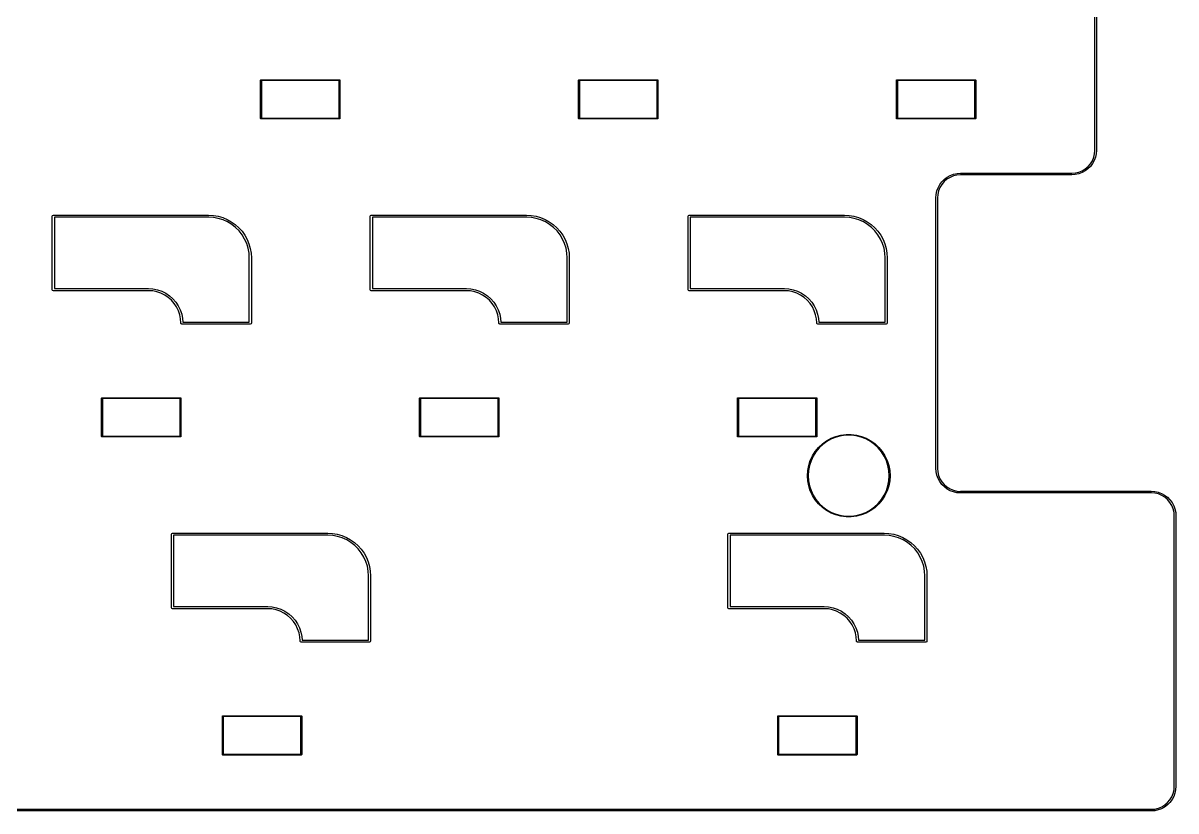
# Model space of a CAD drawing. Extents: x 19 to 403, y -177 to -75.
# Drawn here: x 334.2 to 403.3, y -177.1 to -129.9 of the extents above; entities that cross this region are included whole.
import ezdxf

# ---------------------------------------------------------------- set-up
doc = ezdxf.new("R2010")
doc.units = 0
doc.layers.add('BLACK', color=7, linetype='CONTINUOUS')

msp = doc.modelspace()

# ---------------------------------------------------------------- linework, layer by layer
at = {"layer": 'BLACK', "linetype": 'CONTINUOUS'}
for p, q in [((398.411, -137.476), (398.413, -121.285)), ((398.513, -121.285), (398.511, -137.476)), ((348.431, -133.279), (348.438, -133.262)), ((348.431, -135.579), (348.431, -133.279)), ((348.438, -133.262), (348.456, -133.255)), ((348.456, -133.255), (353.156, -133.255)), ((348.481, -133.304), (348.481, -135.554)), ((353.131, -133.304), (348.481, -133.304)), ((353.131, -135.554), (353.131, -133.304)), ((353.156, -133.255), (353.173, -133.262)), ((353.173, -133.262), (353.181, -133.279)), ((353.181, -133.279), (353.181, -135.579)), ((367.481, -133.279), (367.488, -133.262)), ((367.481, -135.579), (367.481, -133.279)), ((367.488, -133.262), (367.506, -133.255)), ((367.506, -133.255), (372.206, -133.255)), ((367.531, -133.304), (367.531, -135.554)), ((372.181, -133.304), (367.531, -133.304)), ((372.181, -135.554), (372.181, -133.304)), ((372.206, -133.255), (372.223, -133.262)), ((372.223, -133.262), (372.231, -133.279)), ((372.231, -133.279), (372.231, -135.579)), ((386.531, -133.279), (386.538, -133.262)), ((386.531, -135.579), (386.531, -133.279)), ((386.538, -133.262), (386.556, -133.255)), ((386.556, -133.255), (391.256, -133.255)), ((386.581, -133.304), (386.581, -135.554)), ((391.231, -133.304), (386.581, -133.304)), ((391.231, -135.554), (391.231, -133.304)), ((391.256, -133.255), (391.273, -133.262)), ((391.273, -133.262), (391.281, -133.279)), ((391.281, -133.279), (391.281, -135.579)), ((348.438, -135.597), (348.431, -135.579)), ((348.456, -135.605), (348.438, -135.597)), ((353.156, -135.605), (348.456, -135.605)), ((348.481, -135.554), (353.131, -135.554)), ((353.173, -135.597), (353.156, -135.605)), ((353.181, -135.579), (353.173, -135.597)), ((367.488, -135.597), (367.481, -135.579)), ((367.506, -135.605), (367.488, -135.597)), ((372.206, -135.605), (367.506, -135.605)), ((367.531, -135.554), (372.181, -135.554)), ((372.223, -135.597), (372.206, -135.605)), ((372.231, -135.579), (372.223, -135.597)), ((386.538, -135.597), (386.531, -135.579)), ((386.556, -135.605), (386.538, -135.597)), ((391.256, -135.605), (386.556, -135.605)), ((386.581, -135.554), (391.231, -135.554)), ((391.273, -135.597), (391.256, -135.605)), ((391.281, -135.579), (391.273, -135.597)), ((398.151, -138.289), (398.265, -138.104)), ((398.265, -138.104), (398.348, -137.903)), ((398.377, -138.09), (398.276, -138.275)), ((398.348, -137.903), (398.398, -137.692)), ((398.451, -137.893), (398.377, -138.09)), ((398.398, -137.692), (398.415, -137.485)), ((398.415, -137.485), (398.411, -137.476)), ((398.411, -137.476), (398.411, -137.476)), ((398.496, -137.686), (398.451, -137.893)), ((398.511, -137.476), (398.496, -137.686)), ((397.041, -138.858), (397.249, -138.842)), ((397.249, -138.842), (397.46, -138.791)), ((397.647, -138.821), (397.449, -138.895)), ((397.46, -138.791), (397.66, -138.708)), ((397.832, -138.72), (397.647, -138.821)), ((397.66, -138.708), (397.845, -138.595)), ((398.001, -138.594), (397.832, -138.72)), ((397.845, -138.595), (398.01, -138.454)), ((398.15, -138.444), (398.001, -138.594)), ((398.01, -138.454), (398.151, -138.289)), ((398.276, -138.275), (398.15, -138.444)), ((389.122, -139.537), (389.249, -139.368)), ((389.248, -139.523), (389.134, -139.708)), ((389.389, -139.358), (389.248, -139.523)), ((389.249, -139.368), (389.398, -139.219)), ((389.554, -139.217), (389.389, -139.358)), ((389.398, -139.219), (389.567, -139.092)), ((389.739, -139.104), (389.554, -139.217)), ((389.567, -139.092), (389.752, -138.991)), ((389.939, -139.021), (389.739, -139.104)), ((389.752, -138.991), (389.95, -138.917)), ((390.15, -138.97), (389.939, -139.021)), ((389.95, -138.917), (390.156, -138.872)), ((390.358, -138.954), (390.15, -138.97)), ((390.156, -138.872), (390.366, -138.857)), ((390.366, -138.957), (390.358, -138.954)), ((390.366, -138.857), (397.032, -138.855)), ((390.366, -138.857), (390.366, -138.857)), ((397.032, -138.955), (390.366, -138.957)), ((390.366, -138.957), (390.366, -138.957)), ((390.366, -138.957), (390.366, -138.957)), ((397.032, -138.855), (397.032, -138.855)), ((397.032, -138.855), (397.032, -138.855)), ((397.032, -138.855), (397.041, -138.858)), ((397.243, -138.94), (397.032, -138.955)), ((397.032, -138.955), (397.032, -138.955)), ((397.449, -138.895), (397.243, -138.94)), ((388.888, -140.336), (388.903, -140.126)), ((388.903, -140.126), (388.948, -139.92)), ((388.948, -139.92), (389.021, -139.722)), ((389, -140.12), (388.984, -140.327)), ((389.051, -139.909), (389, -140.12)), ((389.021, -139.722), (389.122, -139.537)), ((389.134, -139.708), (389.051, -139.909)), ((388.886, -156.529), (388.888, -140.336)), ((388.888, -140.336), (388.888, -140.336)), ((388.984, -140.327), (388.988, -140.336)), ((388.988, -140.336), (388.986, -156.529)), ((388.988, -140.336), (388.988, -140.336)), ((388.988, -140.336), (388.988, -140.336)), ((335.949, -141.431), (335.968, -141.386)), ((335.949, -145.831), (335.949, -141.431)), ((335.968, -141.386), (336.012, -141.368)), ((336.012, -141.368), (345.312, -141.368)), ((345.312, -141.495), (336.076, -141.495)), ((336.076, -141.495), (336.076, -145.768)), ((345.312, -141.368), (345.6, -141.384)), ((345.322, -141.491), (345.312, -141.495)), ((345.607, -141.508), (345.322, -141.491)), ((345.6, -141.384), (345.883, -141.432)), ((345.897, -141.561), (345.607, -141.508)), ((345.883, -141.432), (346.159, -141.512)), ((346.178, -141.649), (345.897, -141.561)), ((346.159, -141.512), (346.425, -141.622)), ((354.999, -141.431), (355.018, -141.386)), ((354.999, -145.831), (354.999, -141.431)), ((355.018, -141.386), (355.062, -141.368)), ((355.062, -141.368), (364.363, -141.368)), ((364.363, -141.495), (355.126, -141.495)), ((355.126, -141.495), (355.126, -145.768)), ((364.363, -141.368), (364.65, -141.384)), ((364.372, -141.491), (364.363, -141.495)), ((364.657, -141.508), (364.372, -141.491)), ((364.65, -141.384), (364.933, -141.432)), ((364.947, -141.561), (364.657, -141.508)), ((364.933, -141.432), (365.209, -141.512)), ((365.228, -141.649), (364.947, -141.561)), ((365.209, -141.512), (365.475, -141.622)), ((374.049, -141.431), (374.068, -141.386)), ((374.049, -145.831), (374.049, -141.431)), ((374.068, -141.386), (374.113, -141.368)), ((374.113, -141.368), (383.412, -141.368)), ((383.412, -141.495), (374.176, -141.495)), ((374.176, -141.495), (374.176, -145.768)), ((383.412, -141.368), (383.7, -141.384)), ((383.422, -141.491), (383.412, -141.495)), ((383.707, -141.508), (383.422, -141.491)), ((383.7, -141.384), (383.983, -141.432)), ((383.997, -141.561), (383.707, -141.508)), ((383.983, -141.432), (384.259, -141.512)), ((384.278, -141.649), (383.997, -141.561)), ((384.259, -141.512), (384.525, -141.622)), ((346.447, -141.77), (346.178, -141.649)), ((346.425, -141.622), (346.676, -141.761)), ((346.699, -141.922), (346.447, -141.77)), ((346.676, -141.761), (346.911, -141.927)), ((346.931, -142.104), (346.699, -141.922)), ((346.911, -141.927), (347.125, -142.119)), ((347.14, -142.313), (346.931, -142.104)), ((347.125, -142.119), (347.317, -142.333)), ((365.497, -141.77), (365.228, -141.649)), ((365.475, -141.622), (365.726, -141.761)), ((365.749, -141.922), (365.497, -141.77)), ((365.726, -141.761), (365.961, -141.927)), ((365.981, -142.104), (365.749, -141.922)), ((365.961, -141.927), (366.175, -142.119)), ((366.19, -142.313), (365.981, -142.104)), ((366.175, -142.119), (366.367, -142.333)), ((384.547, -141.77), (384.278, -141.649)), ((384.525, -141.622), (384.776, -141.761)), ((384.799, -141.922), (384.547, -141.77)), ((384.776, -141.761), (385.011, -141.927)), ((385.031, -142.104), (384.799, -141.922)), ((385.011, -141.927), (385.225, -142.119)), ((385.24, -142.313), (385.031, -142.104)), ((385.225, -142.119), (385.417, -142.333)), ((347.321, -142.545), (347.14, -142.313)), ((347.317, -142.333), (347.483, -142.567)), ((347.474, -142.797), (347.321, -142.545)), ((347.595, -143.066), (347.474, -142.797)), ((347.483, -142.567), (347.622, -142.819)), ((347.622, -142.819), (347.732, -143.085)), ((366.371, -142.545), (366.19, -142.313)), ((366.367, -142.333), (366.533, -142.567)), ((366.524, -142.797), (366.371, -142.545)), ((366.645, -143.066), (366.524, -142.797)), ((366.533, -142.567), (366.672, -142.819)), ((366.672, -142.819), (366.782, -143.085)), ((385.421, -142.545), (385.24, -142.313)), ((385.417, -142.333), (385.583, -142.567)), ((385.574, -142.797), (385.421, -142.545)), ((385.695, -143.066), (385.574, -142.797)), ((385.583, -142.567), (385.722, -142.819)), ((385.722, -142.819), (385.832, -143.085)), ((347.682, -143.347), (347.595, -143.066)), ((347.736, -143.637), (347.682, -143.347)), ((347.732, -143.085), (347.812, -143.361)), ((347.753, -143.922), (347.736, -143.637)), ((347.812, -143.361), (347.86, -143.644)), ((347.86, -143.644), (347.876, -143.931)), ((366.732, -143.347), (366.645, -143.066)), ((366.786, -143.637), (366.732, -143.347)), ((366.782, -143.085), (366.862, -143.361)), ((366.803, -143.922), (366.786, -143.637)), ((366.862, -143.361), (366.91, -143.644)), ((366.91, -143.644), (366.926, -143.931)), ((385.782, -143.347), (385.695, -143.066)), ((385.836, -143.637), (385.782, -143.347)), ((385.832, -143.085), (385.912, -143.361)), ((385.853, -143.922), (385.836, -143.637)), ((385.912, -143.361), (385.96, -143.644)), ((385.96, -143.644), (385.976, -143.931)), ((347.749, -143.931), (347.753, -143.922)), ((347.749, -147.768), (347.749, -143.931)), ((347.749, -143.931), (347.749, -143.931)), ((347.876, -143.931), (347.876, -143.931)), ((347.876, -143.931), (347.876, -147.831)), ((366.799, -143.931), (366.803, -143.922)), ((366.799, -147.768), (366.799, -143.931)), ((366.799, -143.931), (366.799, -143.931)), ((366.926, -143.931), (366.926, -143.931)), ((366.926, -143.931), (366.926, -147.831)), ((385.849, -143.931), (385.853, -143.922)), ((385.849, -147.768), (385.849, -143.931)), ((385.849, -143.931), (385.849, -143.931)), ((385.976, -143.931), (385.976, -143.931)), ((385.976, -143.931), (385.976, -147.831)), ((335.968, -145.876), (335.949, -145.831)), ((336.012, -145.895), (335.968, -145.876)), ((341.712, -145.895), (336.012, -145.895)), ((336.076, -145.768), (341.712, -145.768)), ((341.712, -145.768), (341.982, -145.785)), ((341.721, -145.891), (341.712, -145.895)), ((341.966, -145.907), (341.721, -145.891)), ((342.215, -145.957), (341.966, -145.907)), ((341.982, -145.785), (342.247, -145.838)), ((342.455, -146.038), (342.215, -145.957)), ((342.247, -145.838), (342.502, -145.925)), ((342.683, -146.151), (342.455, -146.038)), ((342.502, -145.925), (342.744, -146.044)), ((342.894, -146.292), (342.683, -146.151)), ((342.744, -146.044), (342.969, -146.194)), ((343.085, -146.459), (342.894, -146.292)), ((342.969, -146.194), (343.172, -146.372)), ((343.172, -146.372), (343.35, -146.575)), ((355.018, -145.876), (354.999, -145.831)), ((355.062, -145.895), (355.018, -145.876)), ((360.762, -145.895), (355.062, -145.895)), ((355.126, -145.768), (360.762, -145.768)), ((360.762, -145.768), (361.032, -145.785)), ((360.771, -145.891), (360.762, -145.895)), ((361.016, -145.907), (360.771, -145.891)), ((361.265, -145.957), (361.016, -145.907)), ((361.032, -145.785), (361.297, -145.838)), ((361.505, -146.038), (361.265, -145.957)), ((361.297, -145.838), (361.552, -145.925)), ((361.733, -146.151), (361.505, -146.038)), ((361.552, -145.925), (361.794, -146.044)), ((361.944, -146.292), (361.733, -146.151)), ((361.794, -146.044), (362.019, -146.194)), ((362.135, -146.459), (361.944, -146.292)), ((362.019, -146.194), (362.222, -146.372)), ((362.222, -146.372), (362.4, -146.575)), ((374.068, -145.876), (374.049, -145.831)), ((374.113, -145.895), (374.068, -145.876)), ((379.812, -145.895), (374.113, -145.895)), ((374.176, -145.768), (379.812, -145.768)), ((379.812, -145.768), (380.082, -145.785)), ((379.821, -145.891), (379.812, -145.895)), ((380.066, -145.907), (379.821, -145.891)), ((380.315, -145.957), (380.066, -145.907)), ((380.082, -145.785), (380.347, -145.838)), ((380.555, -146.038), (380.315, -145.957)), ((380.347, -145.838), (380.602, -145.925)), ((380.783, -146.151), (380.555, -146.038)), ((380.602, -145.925), (380.844, -146.044)), ((380.994, -146.292), (380.783, -146.151)), ((380.844, -146.044), (381.069, -146.194)), ((381.185, -146.459), (380.994, -146.292)), ((381.069, -146.194), (381.272, -146.372)), ((381.272, -146.372), (381.45, -146.575)), ((343.252, -146.65), (343.085, -146.459)), ((343.393, -146.861), (343.252, -146.65)), ((343.35, -146.575), (343.5, -146.8)), ((343.505, -147.089), (343.393, -146.861)), ((343.5, -146.8), (343.619, -147.042)), ((343.587, -147.329), (343.505, -147.089)), ((343.619, -147.042), (343.706, -147.297)), ((362.302, -146.65), (362.135, -146.459)), ((362.443, -146.861), (362.302, -146.65)), ((362.4, -146.575), (362.55, -146.8)), ((362.555, -147.089), (362.443, -146.861)), ((362.55, -146.8), (362.669, -147.042)), ((362.637, -147.329), (362.555, -147.089)), ((362.669, -147.042), (362.756, -147.297)), ((381.352, -146.65), (381.185, -146.459)), ((381.493, -146.861), (381.352, -146.65)), ((381.45, -146.575), (381.6, -146.8)), ((381.605, -147.089), (381.493, -146.861)), ((381.6, -146.8), (381.719, -147.042)), ((381.687, -147.329), (381.605, -147.089)), ((381.719, -147.042), (381.806, -147.297)), ((343.637, -147.578), (343.587, -147.329)), ((343.653, -147.823), (343.637, -147.578)), ((343.649, -147.831), (343.653, -147.823)), ((343.706, -147.297), (343.758, -147.562)), ((343.758, -147.562), (343.772, -147.768)), ((343.772, -147.768), (347.749, -147.768)), ((362.687, -147.578), (362.637, -147.329)), ((362.703, -147.823), (362.687, -147.578)), ((362.699, -147.831), (362.703, -147.823)), ((362.756, -147.297), (362.808, -147.562)), ((362.808, -147.562), (362.822, -147.768)), ((362.822, -147.768), (366.799, -147.768)), ((381.737, -147.578), (381.687, -147.329)), ((381.753, -147.823), (381.737, -147.578)), ((381.749, -147.831), (381.753, -147.823)), ((381.806, -147.297), (381.858, -147.562)), ((381.858, -147.562), (381.872, -147.768)), ((381.872, -147.768), (385.849, -147.768)), ((343.66, -147.858), (343.649, -147.831)), ((343.649, -147.831), (343.649, -147.831)), ((343.668, -147.876), (343.66, -147.858)), ((343.686, -147.884), (343.668, -147.876)), ((343.668, -147.876), (343.668, -147.876)), ((343.668, -147.876), (343.668, -147.876)), ((343.712, -147.895), (343.686, -147.884)), ((347.812, -147.895), (343.712, -147.895)), ((347.857, -147.876), (347.812, -147.895)), ((347.876, -147.831), (347.857, -147.876)), ((362.71, -147.858), (362.699, -147.831)), ((362.699, -147.831), (362.699, -147.831)), ((362.718, -147.876), (362.71, -147.858)), ((362.736, -147.884), (362.718, -147.876)), ((362.718, -147.876), (362.718, -147.876)), ((362.718, -147.876), (362.718, -147.876)), ((362.762, -147.895), (362.736, -147.884)), ((366.863, -147.895), (362.762, -147.895)), ((366.907, -147.876), (366.863, -147.895)), ((366.926, -147.831), (366.907, -147.876)), ((381.76, -147.858), (381.749, -147.831)), ((381.749, -147.831), (381.749, -147.831)), ((381.768, -147.876), (381.76, -147.858)), ((381.786, -147.884), (381.768, -147.876)), ((381.768, -147.876), (381.768, -147.876)), ((381.768, -147.876), (381.768, -147.876)), ((381.812, -147.895), (381.786, -147.884)), ((385.912, -147.895), (381.812, -147.895)), ((385.957, -147.876), (385.912, -147.895)), ((385.976, -147.831), (385.957, -147.876)), ((338.906, -152.329), (338.913, -152.312)), ((338.906, -154.629), (338.906, -152.329)), ((338.913, -152.312), (338.931, -152.304)), ((338.931, -152.304), (343.631, -152.304)), ((338.956, -152.355), (338.956, -154.605)), ((343.606, -152.355), (338.956, -152.355)), ((343.606, -154.605), (343.606, -152.355)), ((343.631, -152.304), (343.648, -152.312)), ((343.648, -152.312), (343.656, -152.329)), ((343.656, -152.329), (343.656, -154.629)), ((357.956, -152.329), (357.963, -152.312)), ((357.956, -154.629), (357.956, -152.329)), ((357.963, -152.312), (357.981, -152.304)), ((357.981, -152.304), (362.681, -152.304)), ((358.006, -152.355), (358.006, -154.605)), ((362.656, -152.355), (358.006, -152.355)), ((362.656, -154.605), (362.656, -152.355)), ((362.681, -152.304), (362.698, -152.312)), ((362.698, -152.312), (362.706, -152.329)), ((362.706, -152.329), (362.706, -154.629)), ((377.006, -152.329), (377.013, -152.312)), ((377.006, -154.629), (377.006, -152.329)), ((377.013, -152.312), (377.031, -152.304)), ((377.031, -152.304), (381.731, -152.304)), ((377.056, -152.355), (377.056, -154.605)), ((381.706, -152.355), (377.056, -152.355)), ((381.706, -154.605), (381.706, -152.355)), ((381.731, -152.304), (381.748, -152.312)), ((381.748, -152.312), (381.756, -152.329)), ((381.756, -152.329), (381.756, -154.629)), ((338.913, -154.647), (338.906, -154.629)), ((338.931, -154.654), (338.913, -154.647)), ((343.631, -154.654), (338.931, -154.654)), ((338.956, -154.605), (343.606, -154.605)), ((343.648, -154.647), (343.631, -154.654)), ((343.656, -154.629), (343.648, -154.647)), ((357.963, -154.647), (357.956, -154.629)), ((357.981, -154.654), (357.963, -154.647)), ((362.681, -154.654), (357.981, -154.654)), ((358.006, -154.605), (362.656, -154.605)), ((362.698, -154.647), (362.681, -154.654)), ((362.706, -154.629), (362.698, -154.647)), ((377.013, -154.647), (377.006, -154.629)), ((377.031, -154.654), (377.013, -154.647)), ((381.731, -154.654), (377.031, -154.654)), ((377.056, -154.605), (381.706, -154.605)), ((381.748, -154.647), (381.731, -154.654)), ((381.756, -154.629), (381.748, -154.647)), ((382.613, -154.733), (382.902, -154.618)), ((382.916, -154.661), (382.632, -154.773)), ((382.902, -154.618), (383.203, -154.541)), ((383.212, -154.585), (382.916, -154.661)), ((383.203, -154.541), (383.512, -154.502)), ((383.514, -154.547), (383.212, -154.585)), ((383.512, -154.502), (383.822, -154.502)), ((383.82, -154.547), (383.514, -154.547)), ((384.122, -154.585), (383.82, -154.547)), ((383.822, -154.502), (384.131, -154.541)), ((384.418, -154.661), (384.122, -154.585)), ((384.131, -154.541), (384.432, -154.618)), ((384.702, -154.773), (384.418, -154.661)), ((384.432, -154.618), (384.721, -154.733)), ((381.665, -155.517), (381.863, -155.278)), ((381.896, -155.309), (381.701, -155.544)), ((381.863, -155.278), (382.089, -155.065)), ((382.118, -155.1), (381.896, -155.309)), ((382.089, -155.065), (382.341, -154.882)), ((382.365, -154.92), (382.118, -155.1)), ((382.341, -154.882), (382.613, -154.733)), ((382.632, -154.773), (382.365, -154.92)), ((384.969, -154.92), (384.702, -154.773)), ((384.721, -154.733), (384.993, -154.882)), ((385.216, -155.1), (384.969, -154.92)), ((384.993, -154.882), (385.245, -155.065)), ((385.438, -155.309), (385.216, -155.1)), ((385.245, -155.065), (385.471, -155.278)), ((385.633, -155.544), (385.438, -155.309)), ((385.471, -155.278), (385.669, -155.517)), ((381.27, -156.356), (381.366, -156.061)), ((381.408, -156.078), (381.314, -156.368)), ((381.366, -156.061), (381.498, -155.78)), ((381.538, -155.801), (381.408, -156.078)), ((381.498, -155.78), (381.665, -155.517)), ((381.701, -155.544), (381.538, -155.801)), ((385.796, -155.801), (385.633, -155.544)), ((385.669, -155.517), (385.836, -155.78)), ((385.926, -156.078), (385.796, -155.801)), ((385.836, -155.78), (385.968, -156.061)), ((386.02, -156.368), (385.926, -156.078)), ((385.968, -156.061), (386.064, -156.356)), ((381.192, -156.972), (381.212, -156.662)), ((381.212, -156.662), (381.27, -156.356)), ((381.256, -156.667), (381.237, -156.972)), ((381.314, -156.368), (381.256, -156.667)), ((386.078, -156.667), (386.02, -156.368)), ((386.064, -156.356), (386.122, -156.662)), ((386.097, -156.972), (386.078, -156.667)), ((386.122, -156.662), (386.142, -156.972)), ((388.901, -156.739), (388.886, -156.529)), ((388.886, -156.529), (388.886, -156.529)), ((388.886, -156.529), (388.886, -156.529)), ((388.886, -156.529), (388.886, -156.529)), ((388.946, -156.946), (388.901, -156.739)), ((388.986, -156.529), (388.983, -156.538)), ((388.983, -156.538), (388.999, -156.745)), ((388.999, -156.745), (389.05, -156.956)), ((381.212, -157.282), (381.192, -156.972)), ((381.27, -157.588), (381.212, -157.282)), ((381.237, -156.972), (381.256, -157.277)), ((381.256, -157.277), (381.314, -157.576)), ((386.02, -157.576), (386.078, -157.277)), ((386.122, -157.282), (386.064, -157.588)), ((386.078, -157.277), (386.097, -156.972)), ((386.142, -156.972), (386.122, -157.282)), ((389.02, -157.143), (388.946, -156.946)), ((389.121, -157.328), (389.02, -157.143)), ((389.05, -156.956), (389.133, -157.157)), ((389.247, -157.497), (389.121, -157.328)), ((389.133, -157.157), (389.246, -157.342)), ((389.246, -157.342), (389.387, -157.507)), ((381.366, -157.883), (381.27, -157.588)), ((381.314, -157.576), (381.408, -157.866)), ((381.498, -158.164), (381.366, -157.883)), ((381.408, -157.866), (381.538, -158.143)), ((381.665, -158.427), (381.498, -158.164)), ((381.538, -158.143), (381.701, -158.4)), ((385.633, -158.4), (385.796, -158.143)), ((385.836, -158.164), (385.669, -158.427)), ((385.796, -158.143), (385.926, -157.866)), ((385.968, -157.883), (385.836, -158.164)), ((385.926, -157.866), (386.02, -157.576)), ((386.064, -157.588), (385.968, -157.883)), ((389.397, -157.647), (389.247, -157.497)), ((389.387, -157.507), (389.552, -157.648)), ((389.566, -157.773), (389.397, -157.647)), ((389.552, -157.648), (389.737, -157.761)), ((389.751, -157.874), (389.566, -157.773)), ((389.737, -157.761), (389.938, -157.844)), ((389.948, -157.948), (389.751, -157.874)), ((389.938, -157.844), (390.149, -157.895)), ((390.155, -157.993), (389.948, -157.948)), ((390.149, -157.895), (390.356, -157.911)), ((390.365, -158.008), (390.155, -157.993)), ((390.356, -157.911), (390.365, -157.908)), ((390.365, -157.908), (401.795, -157.906)), ((401.795, -158.006), (390.365, -158.008)), ((390.365, -158.008), (390.365, -158.008)), ((390.365, -158.008), (390.365, -158.008)), ((401.795, -157.906), (401.795, -157.906)), ((401.795, -157.906), (401.795, -157.906)), ((401.795, -157.906), (402.006, -157.921)), ((401.804, -158.002), (401.795, -158.006)), ((402.011, -158.019), (401.804, -158.002)), ((402.006, -157.921), (402.212, -157.966)), ((402.223, -158.069), (402.011, -158.019)), ((402.212, -157.966), (402.409, -158.04)), ((402.423, -158.152), (402.223, -158.069)), ((402.409, -158.04), (402.595, -158.141)), ((402.608, -158.266), (402.423, -158.152)), ((402.595, -158.141), (402.764, -158.267)), ((381.863, -158.666), (381.665, -158.427)), ((381.701, -158.4), (381.896, -158.635)), ((382.089, -158.879), (381.863, -158.666)), ((381.896, -158.635), (382.118, -158.844)), ((382.118, -158.844), (382.365, -159.024)), ((384.969, -159.024), (385.216, -158.844)), ((385.216, -158.844), (385.438, -158.635)), ((385.471, -158.666), (385.245, -158.879)), ((385.438, -158.635), (385.633, -158.4)), ((385.669, -158.427), (385.471, -158.666)), ((402.773, -158.407), (402.608, -158.266)), ((402.764, -158.267), (402.913, -158.416)), ((402.914, -158.572), (402.773, -158.407)), ((402.913, -158.416), (403.039, -158.585)), ((403.027, -158.757), (402.914, -158.572)), ((403.11, -158.957), (403.027, -158.757)), ((403.039, -158.585), (403.14, -158.77)), ((403.14, -158.77), (403.214, -158.968)), ((382.341, -159.062), (382.089, -158.879)), ((382.613, -159.211), (382.341, -159.062)), ((382.365, -159.024), (382.632, -159.171)), ((382.902, -159.326), (382.613, -159.211)), ((382.632, -159.171), (382.916, -159.283)), ((383.203, -159.403), (382.902, -159.326)), ((382.916, -159.283), (383.212, -159.359)), ((383.512, -159.442), (383.203, -159.403)), ((383.212, -159.359), (383.514, -159.397)), ((383.822, -159.442), (383.512, -159.442)), ((383.514, -159.397), (383.82, -159.397)), ((383.82, -159.397), (384.122, -159.359)), ((384.131, -159.403), (383.822, -159.442)), ((384.122, -159.359), (384.418, -159.283)), ((384.432, -159.326), (384.131, -159.403)), ((384.418, -159.283), (384.702, -159.171)), ((384.721, -159.211), (384.432, -159.326)), ((384.702, -159.171), (384.969, -159.024)), ((384.993, -159.062), (384.721, -159.211)), ((385.245, -158.879), (384.993, -159.062)), ((403.161, -159.168), (403.11, -158.957)), ((403.177, -159.376), (403.161, -159.168)), ((403.172, -175.575), (403.174, -159.385)), ((403.174, -159.385), (403.177, -159.376)), ((403.214, -158.968), (403.259, -159.174)), ((403.259, -159.174), (403.274, -159.385)), ((403.274, -159.385), (403.272, -175.575)), ((403.274, -159.385), (403.274, -159.385)), ((403.274, -159.385), (403.274, -159.385)), ((343.093, -160.481), (343.111, -160.436)), ((343.093, -164.881), (343.093, -160.481)), ((343.111, -160.436), (343.156, -160.418)), ((343.156, -160.418), (352.456, -160.418)), ((352.456, -160.545), (343.22, -160.545)), ((343.22, -160.545), (343.22, -164.818)), ((352.456, -160.418), (352.743, -160.434)), ((352.463, -160.542), (352.456, -160.545)), ((352.466, -160.541), (352.463, -160.542)), ((352.75, -160.558), (352.466, -160.541)), ((352.743, -160.434), (353.027, -160.482)), ((353.04, -160.611), (352.75, -160.558)), ((353.027, -160.482), (353.303, -160.562)), ((353.322, -160.699), (353.04, -160.611)), ((353.303, -160.562), (353.569, -160.672)), ((353.591, -160.82), (353.322, -160.699)), ((353.569, -160.672), (353.82, -160.811)), ((353.843, -160.972), (353.591, -160.82)), ((353.82, -160.811), (354.055, -160.977)), ((376.43, -160.481), (376.449, -160.436)), ((376.43, -164.881), (376.43, -160.481)), ((376.449, -160.436), (376.494, -160.418)), ((376.494, -160.418), (376.502, -160.421)), ((376.502, -160.421), (385.785, -160.421)), ((385.785, -160.541), (376.557, -160.541)), ((376.557, -160.541), (376.557, -164.818)), ((385.785, -160.421), (385.794, -160.418)), ((385.794, -160.545), (385.785, -160.541)), ((385.794, -160.418), (386.081, -160.434)), ((385.803, -160.541), (385.794, -160.545)), ((386.088, -160.558), (385.803, -160.541)), ((386.081, -160.434), (386.364, -160.482)), ((386.378, -160.611), (386.088, -160.558)), ((386.364, -160.482), (386.64, -160.562)), ((386.659, -160.699), (386.378, -160.611)), ((386.64, -160.562), (386.906, -160.672)), ((386.928, -160.82), (386.659, -160.699)), ((386.906, -160.672), (387.158, -160.811)), ((387.18, -160.972), (386.928, -160.82)), ((387.158, -160.811), (387.392, -160.977)), ((354.075, -161.154), (353.843, -160.972)), ((354.055, -160.977), (354.269, -161.169)), ((354.283, -161.363), (354.075, -161.154)), ((354.269, -161.169), (354.46, -161.383)), ((354.465, -161.595), (354.283, -161.363)), ((354.46, -161.383), (354.627, -161.617)), ((354.618, -161.847), (354.465, -161.595)), ((354.627, -161.617), (354.766, -161.869)), ((387.412, -161.154), (387.18, -160.972)), ((387.392, -160.977), (387.606, -161.169)), ((387.621, -161.363), (387.412, -161.154)), ((387.606, -161.169), (387.798, -161.383)), ((387.803, -161.595), (387.621, -161.363)), ((387.798, -161.383), (387.964, -161.617)), ((387.955, -161.847), (387.803, -161.595)), ((387.964, -161.617), (388.103, -161.869)), ((354.739, -162.116), (354.618, -161.847)), ((354.826, -162.397), (354.739, -162.116)), ((354.766, -161.869), (354.876, -162.135)), ((354.876, -162.135), (354.955, -162.411)), ((388.076, -162.116), (387.955, -161.847)), ((388.164, -162.397), (388.076, -162.116)), ((388.103, -161.869), (388.213, -162.135)), ((388.213, -162.135), (388.293, -162.411)), ((354.879, -162.687), (354.826, -162.397)), ((354.897, -162.972), (354.879, -162.687)), ((354.893, -162.981), (354.895, -162.975)), ((354.893, -166.818), (354.893, -162.981)), ((354.893, -162.981), (354.893, -162.981)), ((354.895, -162.975), (354.897, -162.972)), ((354.955, -162.411), (355.004, -162.694)), ((355.004, -162.694), (355.02, -162.981)), ((355.02, -162.981), (355.02, -166.881)), ((388.217, -162.687), (388.164, -162.397)), ((388.234, -162.972), (388.217, -162.687)), ((388.23, -162.981), (388.234, -162.972)), ((388.234, -162.99), (388.23, -162.981)), ((388.234, -166.818), (388.234, -162.99)), ((388.293, -162.411), (388.341, -162.694)), ((388.341, -162.694), (388.357, -162.981)), ((388.357, -162.981), (388.354, -162.99)), ((388.354, -162.99), (388.354, -166.873)), ((343.111, -164.926), (343.093, -164.881)), ((343.156, -164.945), (343.111, -164.926)), ((348.856, -164.945), (343.156, -164.945)), ((343.22, -164.818), (348.856, -164.818)), ((348.856, -164.818), (349.126, -164.835)), ((348.865, -164.941), (348.856, -164.945)), ((349.11, -164.957), (348.865, -164.941)), ((349.359, -165.007), (349.11, -164.957)), ((349.126, -164.835), (349.39, -164.888)), ((349.599, -165.088), (349.359, -165.007)), ((349.39, -164.888), (349.646, -164.975)), ((349.827, -165.201), (349.599, -165.088)), ((349.646, -164.975), (349.888, -165.094)), ((349.888, -165.094), (350.112, -165.244)), ((376.449, -164.926), (376.43, -164.881)), ((376.494, -164.945), (376.449, -164.926)), ((382.194, -164.945), (376.494, -164.945)), ((376.557, -164.818), (382.194, -164.818)), ((382.194, -164.818), (382.463, -164.835)), ((382.202, -164.941), (382.194, -164.945)), ((382.447, -164.957), (382.202, -164.941)), ((382.696, -165.007), (382.447, -164.957)), ((382.463, -164.835), (382.728, -164.888)), ((382.936, -165.088), (382.696, -165.007)), ((382.728, -164.888), (382.983, -164.975)), ((383.164, -165.201), (382.936, -165.088)), ((382.983, -164.975), (383.226, -165.094)), ((383.226, -165.094), (383.45, -165.244)), ((350.038, -165.342), (349.827, -165.201)), ((350.229, -165.509), (350.038, -165.342)), ((350.112, -165.244), (350.315, -165.422)), ((350.396, -165.7), (350.229, -165.509)), ((350.315, -165.422), (350.493, -165.625)), ((350.537, -165.911), (350.396, -165.7)), ((350.493, -165.625), (350.643, -165.849)), ((383.375, -165.342), (383.164, -165.201)), ((383.566, -165.509), (383.375, -165.342)), ((383.45, -165.244), (383.653, -165.422)), ((383.733, -165.7), (383.566, -165.509)), ((383.653, -165.422), (383.831, -165.625)), ((383.874, -165.911), (383.733, -165.7)), ((383.831, -165.625), (383.981, -165.849)), ((350.649, -166.139), (350.537, -165.911)), ((350.643, -165.849), (350.763, -166.092)), ((350.731, -166.379), (350.649, -166.139)), ((350.78, -166.628), (350.731, -166.379)), ((350.763, -166.092), (350.849, -166.347)), ((350.849, -166.347), (350.902, -166.612)), ((383.987, -166.139), (383.874, -165.911)), ((383.981, -165.849), (384.1, -166.092)), ((384.068, -166.379), (383.987, -166.139)), ((384.118, -166.628), (384.068, -166.379)), ((384.1, -166.092), (384.187, -166.347)), ((384.187, -166.347), (384.24, -166.612)), ((350.796, -166.873), (350.78, -166.628)), ((350.793, -166.881), (350.796, -166.873)), ((350.804, -166.908), (350.793, -166.881)), ((350.793, -166.881), (350.793, -166.881)), ((350.811, -166.926), (350.804, -166.908)), ((350.83, -166.934), (350.811, -166.926)), ((350.811, -166.926), (350.811, -166.926)), ((350.811, -166.926), (350.811, -166.926)), ((350.856, -166.945), (350.83, -166.934)), ((354.956, -166.945), (350.856, -166.945)), ((350.902, -166.612), (350.916, -166.818)), ((350.916, -166.818), (354.893, -166.818)), ((355.001, -166.926), (354.956, -166.945)), ((355.02, -166.881), (355.001, -166.926)), ((384.134, -166.873), (384.118, -166.628)), ((384.13, -166.881), (384.134, -166.873)), ((384.141, -166.908), (384.13, -166.881)), ((384.13, -166.881), (384.13, -166.881)), ((384.149, -166.926), (384.141, -166.908)), ((384.167, -166.934), (384.149, -166.926)), ((384.149, -166.926), (384.149, -166.926)), ((384.149, -166.926), (384.149, -166.926)), ((384.194, -166.945), (384.167, -166.934)), ((388.294, -166.945), (384.194, -166.945)), ((384.24, -166.612), (384.253, -166.818)), ((384.253, -166.818), (388.234, -166.818)), ((388.339, -166.926), (388.294, -166.945)), ((388.357, -166.881), (388.339, -166.926)), ((388.354, -166.873), (388.357, -166.881)), ((346.145, -171.379), (346.152, -171.362)), ((346.145, -173.679), (346.145, -171.379)), ((346.152, -171.362), (346.17, -171.355)), ((346.17, -171.355), (350.87, -171.355)), ((346.195, -171.404), (346.195, -173.654)), ((350.845, -171.404), (346.195, -171.404)), ((350.845, -173.654), (350.845, -171.404)), ((350.87, -171.355), (350.887, -171.362)), ((350.887, -171.362), (350.895, -171.379)), ((350.895, -171.379), (350.895, -173.679)), ((379.419, -171.379), (379.426, -171.362)), ((379.419, -173.679), (379.419, -171.379)), ((379.426, -171.362), (379.444, -171.355)), ((379.444, -171.355), (384.144, -171.355)), ((379.469, -171.404), (379.469, -173.654)), ((384.119, -171.404), (379.469, -171.404)), ((384.119, -173.654), (384.119, -171.404)), ((384.144, -171.355), (384.161, -171.362)), ((384.161, -171.362), (384.169, -171.379)), ((384.169, -171.379), (384.169, -173.679)), ((346.152, -173.697), (346.145, -173.679)), ((346.17, -173.704), (346.152, -173.697)), ((350.87, -173.704), (346.17, -173.704)), ((346.195, -173.654), (350.845, -173.654)), ((350.887, -173.697), (350.87, -173.704)), ((350.895, -173.679), (350.887, -173.697)), ((379.426, -173.697), (379.419, -173.679)), ((379.444, -173.704), (379.426, -173.697)), ((384.144, -173.704), (379.444, -173.704)), ((379.469, -173.654), (384.119, -173.654)), ((384.161, -173.697), (384.144, -173.704)), ((384.169, -173.679), (384.161, -173.697)), ((403.026, -176.203), (403.109, -176.003)), ((403.109, -176.003), (403.16, -175.792)), ((403.213, -175.992), (403.139, -176.189)), ((403.16, -175.792), (403.176, -175.584)), ((403.175, -175.582), (403.172, -175.575)), ((403.176, -175.584), (403.175, -175.582)), ((403.257, -175.786), (403.213, -175.992)), ((403.272, -175.575), (403.257, -175.786)), ((402.221, -176.891), (402.422, -176.807)), ((402.593, -176.819), (402.408, -176.92)), ((402.422, -176.807), (402.607, -176.694)), ((402.762, -176.693), (402.593, -176.819)), ((402.607, -176.694), (402.772, -176.553)), ((402.911, -176.544), (402.762, -176.693)), ((402.772, -176.553), (402.913, -176.388)), ((403.038, -176.375), (402.911, -176.544)), ((402.913, -176.388), (403.026, -176.203)), ((403.139, -176.189), (403.038, -176.375)), ((211.139, -176.954), (401.794, -176.954)), ((401.794, -177.054), (211.139, -177.054)), ((401.794, -176.954), (401.794, -176.954)), ((401.794, -176.954), (401.802, -176.958)), ((402.004, -177.039), (401.794, -177.054)), ((401.794, -177.054), (401.794, -177.054)), ((401.794, -177.054), (401.794, -177.054)), ((401.794, -177.054), (401.794, -177.054)), ((401.802, -176.958), (402.01, -176.941)), ((402.21, -176.994), (402.004, -177.039)), ((402.01, -176.941), (402.221, -176.891)), ((402.408, -176.92), (402.21, -176.994))]:
    msp.add_line(p, q, dxfattribs=at)

doc.saveas('drawing.dxf')
